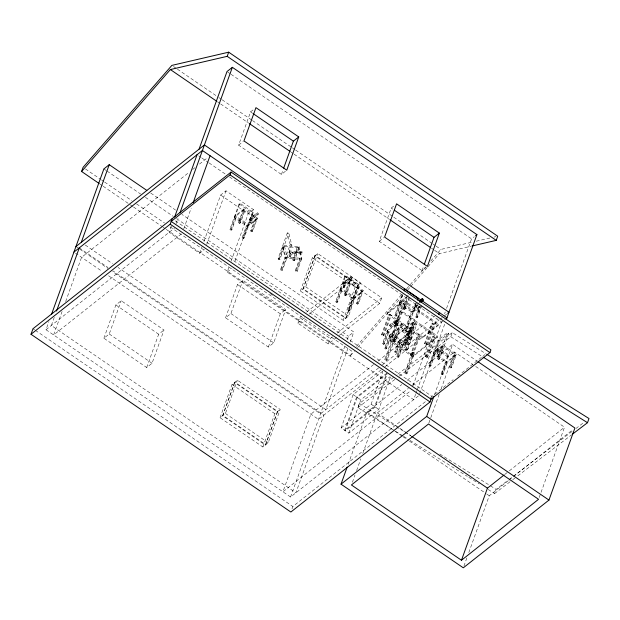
<?xml version="1.0" encoding="UTF-8"?>
<svg xmlns="http://www.w3.org/2000/svg" width="620" height="620" viewBox="0 0 620 620"><rect width="100%" height="100%" fill="white"/><g stroke="black" fill="none" stroke-linecap="round" stroke-linejoin="round"><path stroke-width="0.46" stroke-dasharray="3.1 2.33" d="M418.368 395.947L290.563 497.023L45.989 329.724L48.918 321.594M54.273 317.363L51.344 325.485L295.918 492.792L323.865 415.16L112.863 270.824M62.085 311.48L53.638 334.947L181.358 233.942M65.658 301.553L81.584 257.323L188.899 172.453M103.889 338.233L115.87 304.963L121.218 300.731L164.021 330.003L152.04 363.274L146.692 367.505L103.889 338.233L109.244 333.994L121.218 300.731M171.391 226.037L169.113 232.353L199.687 253.262L204.368 249.558M176.096 223.603L178.041 218.194M183.737 228.834L191.208 208.072M146.692 367.505L158.666 334.242L164.021 330.003M199.687 253.262L201.981 246.899M203.941 241.436L220.65 195.044L225.998 190.813L253.518 209.63L234.19 263.306M285.425 171.244L281.41 174.422L238.615 145.142L250.588 111.871L253.27 109.756M206.677 244.481L225.998 190.813M229.881 229.392L230.733 228.71L235.026 216.791L236.251 217.628L231.958 229.547L231.105 230.222L229.881 229.392L239.064 203.879L239.917 203.205L253.371 212.404L248.876 224.882L235.429 215.683L239.917 203.205M231.105 230.222L235.391 218.302L236.251 217.628M238.444 222.619L242.738 210.692L243.954 211.529L244.815 210.854L240.521 222.774L239.669 223.448L238.444 222.619L239.297 221.937L243.993 208.909L257.44 218.108L252.751 231.136L251.898 231.818L250.674 230.981L254.967 219.062L255.82 218.379L251.526 230.299L250.674 230.981M239.669 223.448L243.954 211.529M415.632 394.235L413.687 399.652L227.199 272.087L229.493 265.716M231.128 261.167L248.163 213.869L253.518 209.63M242.11 237.754L246.396 225.835L247.256 225.153L248.481 225.99L244.187 237.91L243.327 238.592L242.11 237.754L242.963 237.072L247.256 225.153M249.581 219.55L249.976 218.442L257.261 212.683L258.486 213.52L258.083 214.629L250.806 220.387L249.581 219.55L256.858 213.792L257.261 212.683M243.327 238.592L252.511 213.086L253.371 212.404M250.806 220.387L251.201 219.279L258.486 213.52M251.898 231.818L256.184 219.899L254.967 219.062M225.548 317.797L237.522 284.526L242.877 280.294L285.68 309.574L273.699 342.837L268.344 347.076L225.548 317.797L230.904 313.565L242.877 280.294M281.41 174.422L283.03 169.919M220.061 417.702L232.035 384.431L237.39 380.192L280.194 409.471L268.212 442.742L262.857 446.974L220.061 417.702L225.417 413.463L237.39 380.192M279.883 259.524L279.628 258.455L283.913 246.535L284.177 247.605L279.883 259.524L278.411 259.416L278.155 258.346L287.339 232.833L288.812 232.95L291.656 244.722L287.169 257.199L284.317 245.427L288.812 232.95M278.411 259.416L282.704 247.488L284.177 247.605M280.744 269.049L285.037 257.122L286.51 257.238L286.765 258.308L282.472 270.227L281.007 270.119L280.744 269.049L282.216 269.158L282.472 270.227M281.007 270.119L290.183 244.613L287.339 232.833M282.216 269.158L286.51 257.238M289.137 252.03L289.54 250.914L302.033 251.875L301.894 254.053L289.401 253.1L289.137 252.03L301.638 252.983L301.894 254.053M289.401 253.1L289.54 250.914M289.114 256.3L290.61 252.138L290.865 253.208L289.37 257.37L289.114 256.3L290.579 256.409L290.842 257.478L292.338 253.324L292.082 252.255L290.579 256.409M293.121 260.54L292.857 259.47L297.151 247.543L297.406 248.62L293.121 260.54L294.585 260.648L298.879 248.728L297.406 248.62M294.585 260.648L294.329 259.579L299.018 246.551L282.844 245.311L285.696 257.091L301.87 258.323L297.174 271.358L295.709 271.242L295.446 270.173L299.739 258.253L301.212 258.362L296.918 270.281L297.174 271.358M301.638 252.983L302.033 251.875M268.344 347.076L280.325 313.805L285.68 309.574M295.709 271.242L300.003 259.323L299.739 258.253M300.382 291.051L312.364 257.781L317.711 253.549L360.514 282.829L348.533 316.099L343.185 320.331L300.382 291.051L305.738 286.82L317.711 253.549M336.637 337.427L328.329 343.999L297.755 323.082L299.755 317.541L301.266 316.347M262.857 446.974L274.838 413.703L280.194 409.471M335.653 301.746L336.513 301.072L340.806 289.145L342.023 289.982L337.737 301.909L336.877 302.583L335.653 301.746L344.836 276.241L345.697 275.559L359.143 284.766L354.656 297.244L341.202 288.037L345.697 275.559M344.348 284.379L344.751 283.27L352.028 277.512L351.633 278.62L344.348 284.379L343.131 283.542L343.526 282.433L350.804 276.675L381.711 297.809L379.719 303.358L337.396 336.823M336.877 302.583L341.171 290.664L342.023 289.982M343.713 287.858L345.208 283.697L343.984 282.867L342.488 287.021L343.713 287.858L344.565 287.184L346.061 283.022L344.844 282.185L343.341 286.347L344.565 287.184M344.216 294.973L348.51 283.053L349.734 283.89L350.594 283.208L346.301 295.135L345.441 295.81L344.216 294.973L345.077 294.298L349.765 281.263L363.219 290.47L358.531 303.498L357.67 304.172L356.446 303.335L360.739 291.416L361.599 290.741L357.306 302.661L356.446 303.335M343.131 283.542L350.409 277.783L350.804 276.675M345.441 295.81L349.734 283.89M328.329 343.999L330.321 338.45L332.591 336.66M343.185 320.331L355.159 287.06L360.514 282.829M347.882 310.108L352.175 298.189L353.028 297.515L354.253 298.352L349.959 310.271L349.106 310.946L347.882 310.108L348.742 309.434L353.028 297.515M349.106 310.946L358.29 285.44L359.143 284.766M426.056 267.445L422.042 270.615L379.238 241.335L391.22 208.072L394.568 205.422M357.67 304.172L361.964 292.252L360.739 291.416M290.563 497.023L345.201 345.247M347.154 339.83L348.456 336.218L353.803 331.987L181.97 214.442M347.96 348.238L325.856 409.618L118.056 267.468M350.23 341.915L353.803 331.987M291.997 508.857L292.849 506.486L425.979 401.202M166.214 229.377L350.618 355.516L352.113 351.362L170.105 226.85M390.429 377.045L378.774 409.417L348.797 433.124L341.155 427.893L353.129 394.622L383.106 370.915M387.105 313.96L387.508 312.852L403.566 300.15L438.72 324.198L438.325 325.306L422.267 338.009L387.105 313.96L403.171 301.258L403.566 300.15M381.447 334.971L388.639 315.007L389.709 314.162L391.236 315.208L384.051 335.164L382.982 336.017L381.447 334.971L382.517 334.118L389.709 314.162M382.982 336.017L390.166 316.053L391.236 315.208M402.93 435.93L357.895 407.635L359.391 403.473L394.227 376.906M348.797 433.124L360.77 399.854L390.003 376.743M382.517 343.596L383.369 342.914L387.663 330.995L388.887 331.832L384.594 343.751L383.741 344.425L382.517 343.596L387.206 330.561L396.63 323.113L410.084 332.312L400.66 339.768L395.971 352.796L394.746 351.959L399.04 340.039L399.892 339.357L401.117 340.194L396.823 352.113L395.971 352.796M389.562 325.725L389.957 324.617L397.242 318.858L398.466 319.695L398.063 320.803L390.786 326.562L389.562 325.725L396.839 319.966L398.063 320.803M383.741 344.425L388.035 332.506L388.887 331.832M390.786 326.562L391.181 325.454L398.466 319.695M394.824 315.379L395.676 314.697L399.97 302.777L401.194 303.614L396.901 315.534L396.041 316.216L394.824 315.379L402.403 294.322M402.938 294.539L400.365 301.669L413.819 310.868L416.237 304.18L417.462 305.017L415.958 309.178L414.741 308.341L413.881 309.016L415.106 309.853L416.601 305.691L415.377 304.862M396.041 316.216L400.334 304.288L401.194 303.614M384.656 348.215L385.508 347.533L389.802 335.614L391.026 336.451L386.733 348.37L385.88 349.052L384.656 348.215L389.344 335.18L398.768 327.732L412.222 336.931L402.799 344.387L389.344 335.18M385.88 349.052L390.166 337.133L391.026 336.451M395.366 323.958L402.55 304.002L403.628 303.149L405.154 304.195L397.97 324.159L396.893 325.004L395.366 323.958L396.436 323.113L403.628 303.149M392.305 337.652L396.599 325.733L397.451 325.058L393.158 336.978L392.305 337.652L391.081 336.823L400.264 311.31L401.125 310.635L414.571 319.835L405.387 345.34L404.535 346.022L403.31 345.185L408.58 330.522L409.433 329.848L404.163 344.511L403.31 345.185M389.848 341.101L390.251 339.993L414.873 320.517L437.798 336.203L437.402 337.311L412.781 356.787L389.848 341.101L414.47 321.625L414.873 320.517M395.707 325.639L397.211 321.486L395.986 320.649L394.49 324.803L395.707 325.639L394.855 326.322L393.63 325.485L395.126 321.323L396.351 322.16M391.081 336.823L391.941 336.141L401.125 310.635M396.893 325.004L404.085 305.048L405.154 304.195M384.803 359.368L391.987 339.411L393.522 340.45L394.591 339.605L393.057 338.559L385.873 358.523L384.803 359.368L386.33 360.414L387.399 359.569L394.591 339.605M409.448 297.693L405.464 308.76L404.612 309.442L403.387 308.605L407.681 296.678M403.387 308.605L404.24 307.923L407.611 298.561M348.161 464.349L366.978 412.083L401.845 384.516M386.33 360.414L393.522 340.45M404.612 309.442L408.898 297.515M393.219 341.442L397.513 329.522L398.738 330.359L399.59 329.677L395.297 341.597L394.444 342.279L393.219 341.442L394.08 340.76L398.768 327.732M341.155 427.893L371.132 404.186L382.78 371.814M394.444 342.279L398.738 330.359M400.629 325.089L401.884 323.299L412.285 330.413L411.882 331.522L411.029 332.196L400.629 325.089L401.884 323.299M422.042 270.615L423.661 266.12M394.746 351.959L395.599 351.284L399.892 339.357M407.046 323.741L411.339 311.821L412.199 311.139L413.424 311.976L409.13 323.904L408.27 324.578L407.046 323.741L407.906 323.067L412.199 311.139M417.927 304.645L415.749 306.373L414.524 305.536L414.92 304.428L417.105 302.7M408.27 324.578L415.85 303.529M396.885 356.578L401.179 344.658L402.031 343.984L403.256 344.813L398.962 356.74L398.11 357.415L396.885 356.578L397.738 355.903L402.031 343.984M415.485 323.625L406.069 331.072L401.574 343.55L410.998 336.094L415.485 323.625L416.71 324.462L407.526 349.967L406.674 350.641L405.449 349.804L414.935 323.516L413.4 322.478L406.216 342.434L407.743 343.48L406.674 344.325L405.147 343.279L412.331 323.322L413.858 324.369L414.935 323.516M352.392 482.259L354.989 475.052M356.608 470.549L360.825 458.839M362.778 453.429L377.371 412.881L408.355 388.376M415.749 306.373L416.144 305.265L414.92 304.428M398.11 357.415L407.286 331.909L416.71 324.462M404.535 346.022L413.718 320.517L414.571 319.835M421.678 306.055L417.694 317.13L416.834 317.804L415.617 316.967L419.903 305.048M415.617 316.967L416.469 316.293L420.151 306.071M406.674 344.325L413.858 324.369M416.834 317.804L421.127 305.885M405.449 349.804L406.302 349.13L410.595 337.21L409.743 337.885L410.967 338.721L406.674 350.641M410.494 354.834L411.564 353.989L413.091 355.035L412.021 355.88L410.494 354.834L417.679 334.87L418.748 334.025L420.275 335.071L406.201 374.007L404.674 372.961L418.748 334.025M404.674 372.961L405.743 372.116L412.936 352.152L414.462 353.199L407.27 373.163L406.201 374.007M412.021 355.88L419.205 335.916L420.275 335.071M412.781 356.787L413.176 355.678L437.798 336.203M422.267 338.009L422.662 336.9L387.508 312.852M424.413 343.829L431.597 323.865L432.667 323.02L434.194 324.066L427.01 344.03L425.94 344.875L424.413 343.829L425.483 342.984L432.667 323.02M425.94 344.875L433.124 324.911L434.194 324.066M413.021 385.679L437.069 318.882M425.018 356.872L432.202 336.916L433.271 336.063L434.806 337.11L427.614 357.074L426.545 357.918L425.018 356.872L426.087 356.027L433.271 336.063M426.545 357.918L433.729 337.962L434.806 337.11M415.958 393.336L416.935 390.623M417.26 389.724L441.634 322.028L229.036 176.592M444.602 313.774L445.253 311.969M446.555 308.357L471.58 238.855L474.254 236.739M428.9 365.529L429.753 364.854L434.046 352.927L435.271 353.764L430.978 365.692L430.117 366.366L428.9 365.529L438.077 340.024L447.5 332.576L448.725 333.413L444.23 345.882L434.814 353.338L439.301 340.861L448.725 333.413M419.686 393.615L444.711 324.113M430.117 366.366L434.411 354.446L435.271 353.764M436.922 349.595L438.177 347.812L448.57 354.919L448.167 356.027L447.314 356.709L436.922 349.595L438.177 347.812M437.503 353.912L438.999 349.757L438.139 350.432L436.643 354.594L437.503 353.912L438.728 354.749L440.223 350.594L439.363 351.269L437.867 355.43L438.728 354.749M437.464 358.755L441.75 346.836L442.975 347.673L443.835 346.991L439.541 358.918L438.681 359.592L437.464 358.755L438.317 358.081L447.5 332.576M438.681 359.592L442.975 347.673M399.264 376.084L450.794 336.784L452.29 332.622L486.064 353.849M441.122 373.891L445.416 361.971L446.276 361.297L447.493 362.134L443.207 374.054L442.347 374.728L441.122 373.891L441.982 373.217L446.276 361.297M447.314 356.709L448.57 354.919M434.457 394.808L452.623 344.348L477.4 361.297M442.347 374.728L447.036 361.7L456.46 354.253L443.013 345.046L433.589 352.501L447.036 361.7M428.831 423.104L430.45 418.601M430.776 417.694L439.208 394.266M441.153 388.864L454.46 351.92L472.796 364.467M449.694 367.118L453.979 355.198L454.84 354.524L450.546 366.443L449.694 367.118L450.911 367.954L451.771 367.28L456.46 354.253M450.911 367.954L455.204 356.035L453.979 355.198M463.954 566.021L467.201 557.008M468.821 552.505L489.257 495.736L508.206 480.748M488.173 489.506L494.605 493.551L496.101 489.389L507.71 480.531M539.214 497.488L564.51 427.203L473.595 365.017M356.554 346.262L402.21 293.841M406.65 288.742L425.669 266.902M430.745 261.074L440.89 249.426L472.564 242.063M350.618 355.516L354.423 351.153M357.593 347.51L403.248 295.089M407.689 289.99L410.223 287.076M410.858 286.347L427.343 267.422M427.978 266.693L439.394 253.588L471.068 246.218M192.68 169.462L194.944 167.671M199.477 164.083L207.793 157.511M238.615 145.142L243.296 141.438M45.989 329.724L174.468 228.121M243.993 208.909L234.569 216.357L248.023 225.556L257.44 218.108M227.199 272.087L231.888 268.382M379.238 241.335L383.927 237.631M306.551 312.162L351.145 276.9L349.145 282.441L379.719 303.358M349.765 281.263L340.349 288.719L353.795 297.918L363.219 290.47M297.755 323.082L304.56 317.704M309.093 314.123L349.37 282.371L362.816 291.578L353.4 299.026L339.946 289.827M337.125 333.072L381.711 297.809M408.208 295.469L399.512 302.343L412.966 311.55L419.484 306.388M407.084 297.151L399.11 303.451L412.564 312.658L419.81 306.923M414.524 305.536L416.237 304.18M417.601 304.11L419.786 302.382M409.805 331.359L410.657 330.685M408.456 332.584L407.604 333.265L408.828 334.103M411.424 331.088L412.285 330.413M408.309 335.521L409.161 334.846M373.596 364.56L310.868 414.168L282.922 491.792L410.642 390.786M378.13 360.972L434.806 316.154M378.696 367.831L320.509 413.85L112.7 271.7M382.478 364.839L439.154 320.013M439.913 319.416L442.184 317.626M444.3 315.952L447.469 313.441M381.238 369.791L318.51 419.391L107.508 275.055M385.012 366.8L446.229 318.393M412.936 352.152L411.858 352.997L413.393 354.043L414.462 353.199M407.146 380.316L452.623 344.348M412.137 385.392L454.46 351.92M430.52 397.614L453.174 379.696M457.7 376.115L482.616 356.415M483.368 355.818L484.879 354.625M504.812 474.424L508.586 471.433M509.346 470.836L564.51 427.203M508.966 480.151L512.755 477.152M513.515 476.555L572.64 429.8M397.862 374.139L452.29 332.622M357.895 407.635L394.909 379.401M509.167 479.423L512.794 476.656M513.523 476.106L572.307 431.272M575.933 428.505L583.916 422.414M494.605 493.551L512.019 480.26M512.748 479.71L516.375 476.943M517.832 475.835L571.539 434.876M476.292 241.196L490.273 237.94M493.993 237.08L495.861 236.646M290.183 244.613L291.656 244.722M289.796 251.991L302.297 252.945M278.155 258.346L279.628 258.455M292.857 259.47L294.329 259.579M295.446 270.173L296.918 270.281M450.794 336.784L482.159 356.492M359.391 403.473L404.426 431.776M405.232 432.279L410.858 435.821L406.883 433.07M439.812 454.011L489.668 485.344M490.474 485.847L496.101 489.389M403.736 436.441L409.363 439.975M410.169 440.479L467.263 476.361M468.875 477.377L479.322 483.941M227.804 72.098L230.206 73.741M231.004 74.284L471.58 238.855M250.588 111.871L252.177 112.956M391.22 208.072L392.801 209.157M173.46 66.487L176.654 68.673M177.452 69.215L218.162 97.069M218.961 97.611L221.356 99.254M222.154 99.797L251.697 120.001M252.495 120.551L291.609 147.312M292.408 147.855L294.802 149.49M295.601 150.04L392.995 216.659M393.793 217.209L432.109 243.42M432.907 243.962L435.302 245.605M436.1 246.148L440.89 249.426M217.465 101.773L219.86 103.408M220.658 103.958L248.597 123.07M290.912 152.016L293.306 153.651M294.105 154.194L389.096 219.185M431.411 248.124L433.806 249.759M434.604 250.31L439.394 253.588M198.663 155.822L201.058 157.457M201.856 158.007L208.25 162.378M209.049 162.928L225.835 174.406M403.171 301.258L438.325 325.306M402.55 304.002L404.085 305.048M431.597 323.865L433.124 324.911M404.24 307.923L405.464 308.76M416.469 316.293L417.694 317.13M400.264 311.31L413.718 320.517M256.858 213.792L258.083 214.629M350.409 277.783L351.633 278.62M414.47 321.625L437.402 337.311M239.064 203.879L252.511 213.086M344.836 276.241L358.29 285.44M438.077 340.024L439.301 340.861M432.202 336.916L433.729 337.962M220.65 195.044L248.163 213.869M312.364 257.781L355.159 287.06M395.676 314.697L396.901 315.534M407.906 323.067L409.13 323.904M251.294 218.194L252.518 219.031L251.022 223.192L249.798 222.355L248.938 223.029L250.162 223.867L251.658 219.705L250.434 218.868M249.976 218.442L251.201 219.279M343.526 282.433L344.751 283.27M437.317 348.487L448.167 356.027M401.032 323.981L411.882 331.522M396.436 323.113L397.97 324.159M425.483 342.984L427.01 344.03M395.769 323.787L409.223 332.994M406.069 331.072L407.286 331.909M395.374 324.896L396.599 325.733M389.957 324.617L391.181 325.454M239.297 221.937L240.521 222.774M251.526 230.299L252.751 231.136M345.077 294.298L346.301 295.135M357.306 302.661L358.531 303.498M438.317 358.081L439.541 358.918M450.546 366.443L451.771 367.28M426.087 356.027L427.614 357.074M387.206 330.561L400.66 339.768M391.941 336.141L393.158 336.978M404.163 344.511L405.387 345.34M230.733 228.71L231.958 229.547M242.963 237.072L244.187 237.91M336.513 301.072L337.737 301.909M348.742 309.434L349.959 310.271M429.753 364.854L430.978 365.692M441.982 373.217L443.207 374.054M394.08 340.76L395.297 341.597M406.302 349.13L407.526 349.967M382.517 334.118L384.051 335.164M390.251 339.993L413.176 355.678M305.738 286.82L348.533 316.099M383.369 342.914L384.594 343.751M395.599 351.284L396.823 352.113M385.508 347.533L386.733 348.37M397.738 355.903L398.962 356.74M150.8 193.115L175.576 210.064M385.873 358.523L387.399 359.569M405.743 372.116L407.27 373.163M103.881 168.919L106.283 170.562M107.082 171.105L140.647 194.068M145.444 197.354L173.422 216.488M176.615 218.674L348.456 336.218M175.375 220.844L432.032 396.413M270.01 293.477L273.195 295.655M85.483 168.966L100.657 179.343M101.455 179.885L103.85 181.528M104.648 182.071L131.789 200.64M136.578 203.918L164.517 223.029M299.755 317.541L330.321 338.45M99.952 184.047L102.347 185.682M103.145 186.233L129.495 204.251M130.293 204.802L132.688 206.437M133.486 206.987L162.223 226.641M163.021 227.191L165.416 228.827M237.522 284.526L280.325 313.805M371.132 404.186L378.774 409.417M353.129 394.622L360.77 399.854M377.371 412.881L406.085 432.52M230.904 313.565L273.699 342.837M366.978 412.083L394.149 430.675M394.948 431.225L402.14 436.147M402.938 436.689L408.534 440.518M409.332 441.06L486.064 493.551M486.863 494.094L489.257 495.736M85.289 245.047L112.46 263.639M79.29 247.861L108.066 267.546M76.733 247.093L79.135 248.736M79.934 249.279L107.903 268.421M75.469 253.138L101.913 271.227M115.87 304.963L158.666 334.242M232.035 384.431L274.838 413.703M109.244 333.994L152.04 363.274M225.417 413.463L268.212 442.742M32.999 328.724L34.596 329.825M35.394 330.367L292.849 506.486M299.018 246.551L301.87 258.323M234.499 382.478L222.526 415.749L265.321 445.028L277.303 411.757L234.499 382.478M234.926 382.145L222.952 415.416L265.748 444.687L277.729 411.424L234.926 382.145M314.821 255.835L302.847 289.106L345.642 318.378L357.624 285.115L314.821 255.835M315.255 255.494L303.273 288.765L346.076 318.045L358.05 284.774L315.255 255.494M356.647 397.032L344.666 430.303L374.643 406.596L386.624 373.325L356.647 397.032M357.26 397.451L345.278 430.722L375.255 407.014L387.237 373.744L357.26 397.451M243.59 210.017L234.174 217.465L247.62 226.672L257.044 219.217L243.59 210.017M396.226 324.221L386.81 331.669L400.257 340.876L409.68 333.421L396.226 324.221M398.365 328.84L388.949 336.296L402.396 345.495L411.82 338.04L398.365 328.84M442.61 346.154L433.186 353.609L446.64 362.808L456.064 355.361L442.61 346.154M298.623 247.659L282.449 246.419L285.293 258.199L301.467 259.431L298.623 247.659"/><path stroke-width="0.93" d="M99.153 183.505L81.592 171.484L83.088 167.33L171.864 65.394L228.695 52.181L497.721 236.212L496.225 240.366L472.006 246.001M431.466 398.001L430.04 401.962L290.858 512.027L31 334.273L32.999 328.724L231.066 172.089L490.916 349.851L489.924 352.617L431.039 399.187L171.182 221.433L230.067 174.863L231.066 172.089M51.514 314.379L103.881 168.919L109.236 164.688L146.8 190.387M56.544 311.046L79.29 247.861M81.29 242.312L109.236 164.688M81.592 171.484L170.368 69.556L227.199 56.335L228.695 52.181M31 334.273L170.182 224.2L172.182 218.659M174.639 217.008L197.067 154.721M199.059 149.18L227.005 71.548L232.361 67.317L476.927 234.616L446.338 319.594M179.994 212.776L232.361 67.317M193.161 202.655L210.056 155.721M283.681 168.121L293.392 141.151L298.747 136.919L255.944 107.64L243.97 140.91L286.765 170.182L298.747 136.919M404.217 290.974L404.86 289.191L418.314 298.39L417.671 300.173M478.198 361.847L574.911 428.002L548.956 500.084L463.311 567.819L341.023 484.174L347.185 467.054M424.305 264.322L434.015 237.344L439.371 233.112L396.575 203.833L384.594 237.103L427.397 266.383L439.371 233.112M419.616 301.506L421.802 299.778L422.204 298.67L423.421 299.507L423.026 300.615L420.841 302.343M438.696 314.371L439.34 312.565M341.023 484.174L426.676 416.439L433.814 396.614M461.474 560.247L538.563 499.286L428.505 424.003L351.416 484.964L461.474 560.247L487.429 488.165L504.052 475.021M572.26 434.325L587.504 422.7L589 418.539L486.871 354.353M75.934 246.551L204.414 144.948L448.981 312.248L447.64 313.309M73.943 252.092L202.415 150.49L446.989 317.789M404.007 289.865L404.86 289.191M475.594 235.678L476.927 234.616M417.454 299.072L418.314 298.39M419.291 300.971L422.204 298.67M482.964 356.996L587.504 422.7M227.199 56.335L496.225 240.366M252.968 113.499L293.392 141.151M394.39 210.234L434.015 237.344M170.368 69.556L216.667 101.231M249.395 123.62L290.113 151.466M389.903 219.728L430.613 247.581M421.802 299.778L423.026 300.615M230.067 174.863L489.924 352.617M170.182 224.2L430.04 401.962M426.676 416.439L548.956 500.084M411.664 436.341L487.429 488.165"/></g></svg>
